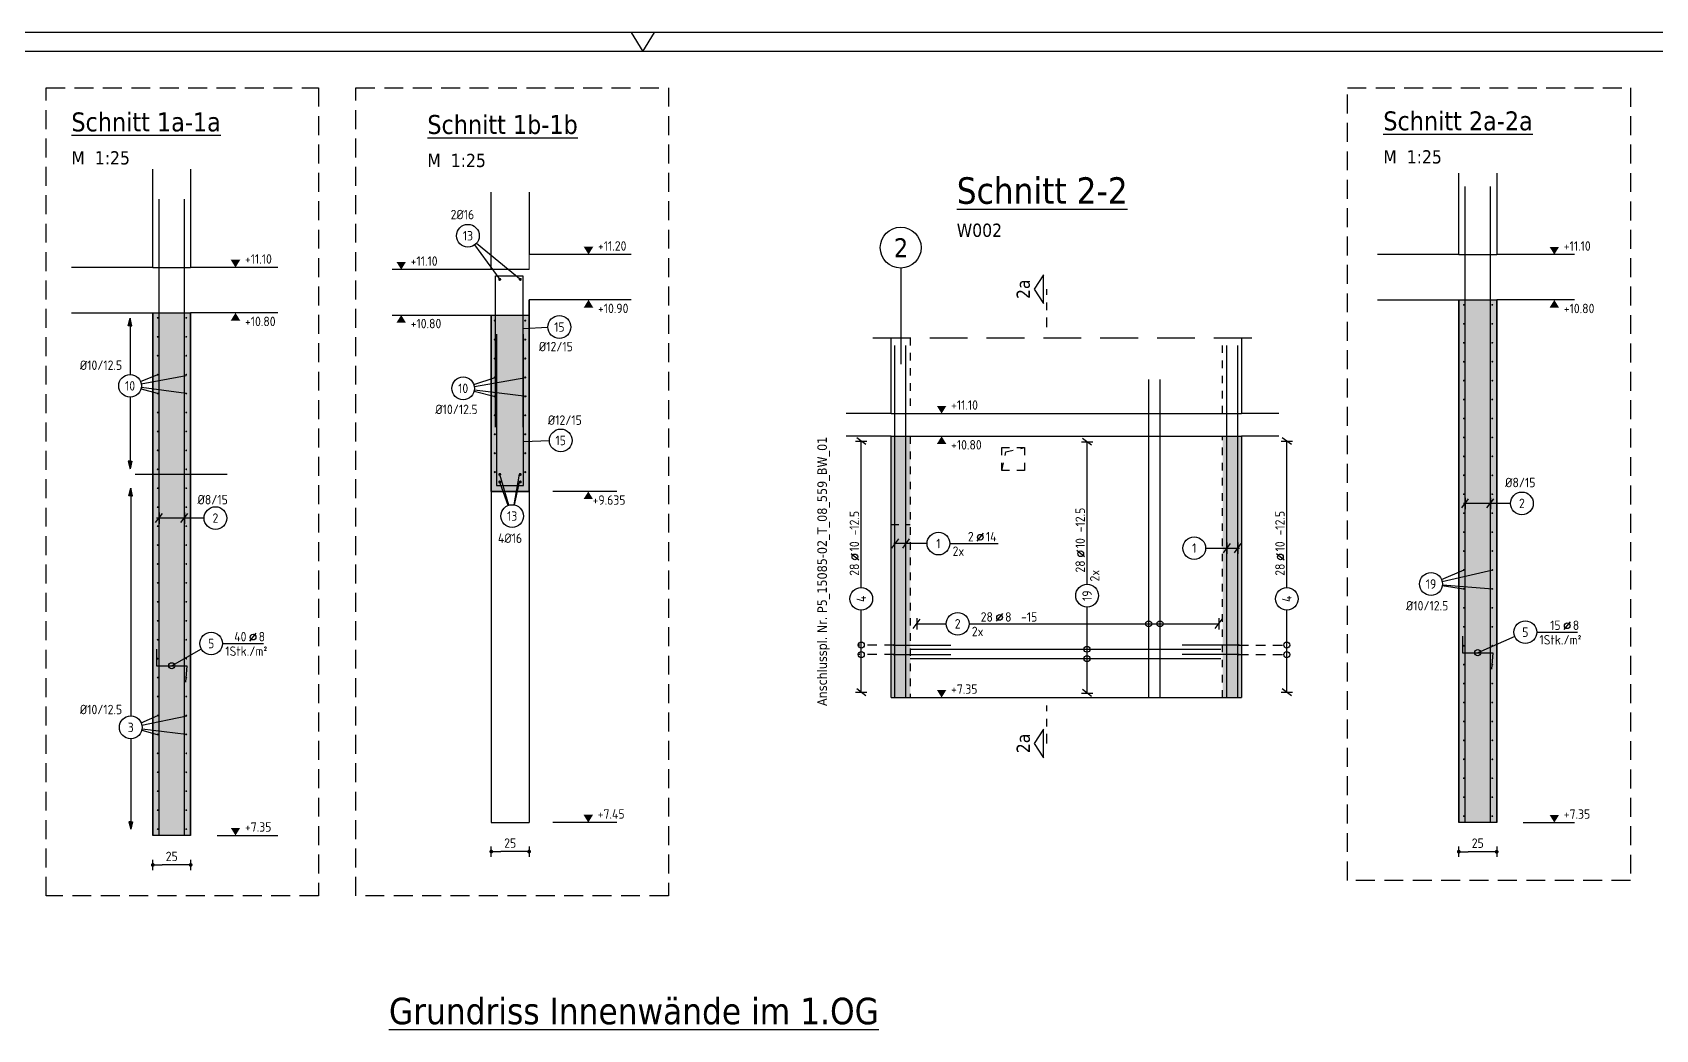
# Model space of a CAD drawing. Extents: x -17.6 to 69.1, y 0 to 29.7.
# Drawn here: x 17.72 to 39.15, y 16.54 to 29.7 of the extents above; entities that cross this region are included whole.
import ezdxf
from ezdxf.enums import TextEntityAlignment as Align

# ---------------------------------------------------------------- set-up
doc = ezdxf.new("R2010")
doc.units = 0
doc.header["$LTSCALE"] = 0.5
for name, pattern in [('AUSGEZOGEN', [1000.01, 1000, 0.01]), ('DASHDOTSMALL', [1.05, 0.5, -0.25, 0.05, -0.25]), ('DASHED', [0.75, 0.5, -0.25]), ('DASHEDX2', [1.5, 1, -0.5]), ('DOT', [0.175, 0.05, -0.125]), ('HIDDEN2', [0.187, 0.125, -0.062]), ('HIDDEN4', [0.12, 0.02, -0.1]), ('PUNKT', [0.175, 0.05, -0.125]), ('STRICHLINIE', [0.75, 0.5, -0.25]), ('STRICHPUNKT2', [0.55, 0.25, -0.125, 0.05, -0.125]), ('VERDECKT', [0.375, 0.25, -0.125])]:
    doc.linetypes.add(name, pattern=pattern)
for name, color, linetype in [('ACHSEN', 7, 'Continuous'), ('AFU', 7, 'Continuous'), ('BETON', 7, 'Continuous'), ('DETAIL', 7, 'Continuous'), ('DRUEBER', 7, 'Continuous'), ('grau_mittel', 7, 'Continuous'), ('HILFE', 7, 'Continuous'), ('koten', 7, 'Continuous'), ('MASSE', 7, 'Continuous'), ('OBJEKT', 7, 'Continuous'), ('RAHMEN', 7, 'Continuous'), ('RND', 7, 'Continuous'), ('RND-1', 7, 'Continuous'), ('SCHNITTE', 7, 'Continuous'), ('SFP_Achsen', 7, 'Continuous'), ('TEXT', 7, 'Continuous'), ('WBZ', 7, 'Continuous')]:
    doc.layers.add(name, color=color, linetype=linetype)
doc.layers.add('NOPLOT', color=7, linetype='Continuous', plot=False)
doc.styles.add('helv', font='tahoma.ttf')
doc.styles.add('txt', font='isocp.shx')
doc.linetypes.add('AFU_50K', pattern='A,0.15,["/",Standard,S=0.2,R=0,X=-0.01,Y=-0.1],0.07,["/",Standard,S=0.2,R=0,X=-0.01,Y=-0.1],0.15', length=0.37)
doc.linetypes.add('AFU_50L', pattern='A,0.75,["/",Standard,S=0.2,R=0,X=-0.01,Y=-0.1],0.07,["/",Standard,S=0.2,R=0,X=-0.01,Y=-0.1],0.75', length=1.57)
doc.dimstyles.new('DOT_I', dxfattribs={"dimscale": 0.5, "dimtxt": 0.25, "dimasz": 0.25, "dimexe": 0.1, "dimexo": 0.3, "dimgap": 0.1, "dimtad": 1, "dimdec": 3, "dimzin": 3, "dimtxsty": 'txt', "dimblk": 'DOT', "dimblk1": 'DOT', "dimblk2": 'DOT', "dimsah": 1, "dimcen": 0.1, "dimse1": 1, "dimse2": 1, "dimazin": 0, "dimtfac": 1, "dimtdec": 4, "dimtix": 1, "dimtmove": 2, "dimatfit": 3, "dimfxl": 0, "dimtvp": 1, "dimtolj": 1, "dimtzin": 0, "dimarcsym": 0})

# ---------------------------------------------------------------- blocks, each defined once
blk = doc.blocks.new('okrd_o')
at = {"layer": 'koten', "color": 7, "linetype": 'Continuous'}
blk.add_solid([(-0.125, 0.202), (0.125, 0.202), (0, 0)], dxfattribs=at)
at = {"layer": 'koten', "style": 'txt'}
blk.add_attdef('OKRD', (0.25, 0.1), '', height=0.25, dxfattribs=at)
blk = doc.blocks.new('okrd_u')
at = {"layer": 'koten', "color": 7, "linetype": 'Continuous'}
blk.add_solid([(-0.125, -0.202), (0.125, -0.202), (0, 0)], dxfattribs=at)
at = {"layer": 'koten', "style": 'txt'}
blk.add_attdef('OKRD', (0.25, -0.35), '', height=0.25, dxfattribs=at)
blk = doc.blocks.new('DOT')
at = {"layer": 'MASSE', "color": 7, "linetype": 'Continuous'}
for p, q in [((0, 0), (-1, 0)), ((0, 0.54), (0, -0.54))]:
    blk.add_line(p, q, dxfattribs=at)
at = {"layer": 'MASSE', "color": 7, "linetype": 'Continuous', "const_width": 0.2}
blk.add_lwpolyline([(-0.1, 0, 1), (0.1, 0, 1)], format="xyb", close=True, dxfattribs=at)
blk = doc.blocks.new('*D16')
at = {"layer": 'Defpoints', "color": 0, "linetype": 'AUSGEZOGEN', "transparency": 16777216}
for p in [(19.306, 18.709), (19.306, 18.709), (19.806, 18.709)]:
    blk.add_point(p, dxfattribs=at)
at = {"layer": 'MASSE', "color": 0, "linetype": 'AUSGEZOGEN', "lineweight": -2, "transparency": 16777216}
blk.add_line((19.681, 18.709), (19.431, 18.709), dxfattribs=at)
at = {"layer": 'MASSE', "color": 0, "linetype": 'AUSGEZOGEN', "lineweight": -2, "transparency": 16777216, "xscale": 0.125, "yscale": 0.125, "zscale": 0.125, "rotation": 180}
blk.add_blockref('DOT', (19.306, 18.709), dxfattribs=at)
at = {"layer": 'MASSE', "color": 0, "linetype": 'AUSGEZOGEN', "lineweight": -2, "transparency": 16777216, "xscale": 0.125, "yscale": 0.125, "zscale": 0.125}
blk.add_blockref('DOT', (19.806, 18.709), dxfattribs=at)
at = {"layer": 'MASSE', "color": 0, "linetype": 'AUSGEZOGEN', "transparency": 16777216, "insert": (19.556, 18.821), "char_height": 0.125, "attachment_point": 5, "style": 'txt'}
blk.add_mtext('\\A1;25', dxfattribs=at)
blk = doc.blocks.new('RND_LEI')
at = {"layer": 'RND', "color": 7, "linetype": 'Continuous'}
blk.add_line((1.022, 0.066), (1.19, 0.27), dxfattribs=at)
for centre, radius in [((0, 0), 0.3), ((1.106, 0.168), 0.075)]:
    blk.add_circle(centre, radius, dxfattribs=at)
at = {"layer": 'RND', "color": 7, "linetype": 'Continuous', "style": 'txt'}
blk.add_attdef('POSL', text='', height=0.25, dxfattribs=at).set_placement((0, 0), align=Align.MIDDLE)
blk.add_attdef('ANZ', text='', height=0.25, dxfattribs=at).set_placement((0.931, 0.057), align=Align.RIGHT)
for tag, p in [('DUM', (1.253, 0.057)), ('ABSTD', (1.674, 0.057)), ('POSTXT', (0.374, -0.327))]:
    blk.add_attdef(tag, p, '', height=0.25, dxfattribs=at)
blk = doc.blocks.new('Pfeillinie')
at = {"layer": 'TEXT', "linetype": 'Continuous'}
blk.add_hatch(color=7, dxfattribs=at).paths.add_polyline_path([(0, 0), (-0.8, 0.2), (-0.8, 0), (-0.8, -0.2)])
at = {"layer": 'TEXT', "color": 7, "linetype": 'Continuous'}
for p, q in [((-0.8, 0), (-0.8, 0.2)), ((-0.8, 0.2), (0, 0)), ((-0.8, 0), (-0.8, -0.2)), ((-0.8, -0.2), (0, 0))]:
    blk.add_line(p, q, dxfattribs=at)
blk = doc.blocks.new('RND_HIN')
at = {"layer": 'RND', "color": 7, "linetype": 'Continuous'}
blk.add_circle((0, 0), 0.3, dxfattribs=at)
at = {"layer": 'RND', "color": 7, "linetype": 'Continuous', "style": 'txt'}
blk.add_attdef('POSI', text='', height=0.25, dxfattribs=at).set_placement((0, 0), align=Align.MIDDLE)
blk = doc.blocks.new('lei_gre')
at = {"layer": 'RND', "color": 7, "linetype": 'Continuous'}
for p, q in [((-0.09, -0.12), (0.09, 0.12)), ((0, 0.15), (0, -0.15))]:
    blk.add_line(p, q, dxfattribs=at)
blk = doc.blocks.new('*D17')
at = {"layer": 'Defpoints', "color": 0, "linetype": 'AUSGEZOGEN', "transparency": 16777216}
for p in [(23.775, 18.885), (23.775, 18.885), (24.275, 18.885)]:
    blk.add_point(p, dxfattribs=at)
at = {"layer": 'MASSE', "color": 0, "linetype": 'AUSGEZOGEN', "lineweight": -2, "transparency": 16777216}
blk.add_line((24.15, 18.885), (23.9, 18.885), dxfattribs=at)
at = {"layer": 'MASSE', "color": 0, "linetype": 'AUSGEZOGEN', "lineweight": -2, "transparency": 16777216, "xscale": 0.125, "yscale": 0.125, "zscale": 0.125, "rotation": 180}
blk.add_blockref('DOT', (23.775, 18.885), dxfattribs=at)
at = {"layer": 'MASSE', "color": 0, "linetype": 'AUSGEZOGEN', "lineweight": -2, "transparency": 16777216, "xscale": 0.125, "yscale": 0.125, "zscale": 0.125}
blk.add_blockref('DOT', (24.275, 18.885), dxfattribs=at)
at = {"layer": 'MASSE', "color": 0, "linetype": 'AUSGEZOGEN', "transparency": 16777216, "insert": (24.025, 18.997), "char_height": 0.125, "attachment_point": 5, "style": 'txt'}
blk.add_mtext('\\A1;25', dxfattribs=at)
blk = doc.blocks.new('*D18')
at = {"layer": 'Defpoints', "color": 0, "linetype": 'AUSGEZOGEN', "transparency": 16777216}
for p in [(36.55, 18.883), (36.55, 18.883), (37.05, 18.883)]:
    blk.add_point(p, dxfattribs=at)
at = {"layer": 'MASSE', "color": 0, "linetype": 'AUSGEZOGEN', "lineweight": -2, "transparency": 16777216}
blk.add_line((36.925, 18.883), (36.675, 18.883), dxfattribs=at)
at = {"layer": 'MASSE', "color": 0, "linetype": 'AUSGEZOGEN', "lineweight": -2, "transparency": 16777216, "xscale": 0.125, "yscale": 0.125, "zscale": 0.125, "rotation": 180}
blk.add_blockref('DOT', (36.55, 18.883), dxfattribs=at)
at = {"layer": 'MASSE', "color": 0, "linetype": 'AUSGEZOGEN', "lineweight": -2, "transparency": 16777216, "xscale": 0.125, "yscale": 0.125, "zscale": 0.125}
blk.add_blockref('DOT', (37.05, 18.883), dxfattribs=at)
at = {"layer": 'MASSE', "color": 0, "linetype": 'AUSGEZOGEN', "transparency": 16777216, "insert": (36.8, 18.996), "char_height": 0.125, "attachment_point": 5, "style": 'txt'}
blk.add_mtext('\\A1;25', dxfattribs=at)
blk = doc.blocks.new('SCHN-2')
at = {"layer": 'SCHNITTE', "color": 6, "linetype": 'Continuous'}
blk.add_lwpolyline([(0.378, 0.088), (0, 0.34), (-0.378, 0.088)], close=True, dxfattribs=at)
at = {"layer": 'SCHNITTE', "color": 1, "linetype": 'DASHDOTSMALL', "style": 'helv'}
blk.add_attdef('SCHN-2', text='', height=0.35, dxfattribs=at).set_placement((0, 0.45), align=Align.CENTER)
blk = doc.blocks.new('A1-19-0')
at = {"layer": 'RAHMEN'}
blk.add_line((103.1, 59.4), (0, 59.4), dxfattribs=at)
at = {"layer": 'RAHMEN', "color": 7, "linetype": 'Continuous'}
for p, q in [((51.24, 59.4), (51.55, 58.9)), ((51.55, 58.9), (51.86, 59.4))]:
    blk.add_line(p, q, dxfattribs=at)
at = {"layer": 'RAHMEN', "color": 5}
blk.add_line((102.6, 58.9), (2, 58.9), dxfattribs=at)

msp = doc.modelspace()

# ---------------------------------------------------------------- hatches: boundary and pattern name
at = {"layer": 'grau_mittel'}
for points in [[(37.05, 26.168), (36.55, 26.168), (36.55, 19.268), (37.05, 19.268)], [(19.806, 25.997), (19.306, 25.997), (19.306, 19.097), (19.806, 19.097)], [(24.275, 25.969), (23.775, 25.969), (23.775, 23.639), (24.275, 23.639)]]:
    msp.add_hatch(color=61, dxfattribs=at).paths.add_polyline_path(points)
h = msp.add_hatch(color=61, dxfattribs=at)
h.paths.add_polyline_path([(33.431, 20.918), (33.681, 20.918), (33.681, 24.368), (33.431, 24.368)])
h.paths.add_polyline_path([(29.306, 24.368), (29.056, 24.368), (29.056, 23.203), (29.306, 23.203)])
h.paths.add_polyline_path([(29.056, 20.918), (29.306, 20.918), (29.306, 23.203), (29.056, 23.203)])

# ---------------------------------------------------------------- linework, layer by layer
at = {"layer": 'ACHSEN', "color": 140, "linetype": 'AUSGEZOGEN'}
msp.add_line((29.181, 26.589), (29.181, 25.321), dxfattribs=at)
at = {"layer": 'AFU', "color": 8, "linetype": 'AFU_50K'}
for p, q in [((19.306, 26.597), (19.806, 26.597)), ((36.55, 26.768), (37.05, 26.768)), ((36.55, 26.168), (37.05, 26.168)), ((19.306, 25.997), (19.806, 25.997)), ((23.775, 25.969), (24.275, 25.969)), ((19.806, 19.097), (19.306, 19.097)), ((23.775, 19.269), (24.275, 19.269)), ((37.05, 19.268), (36.55, 19.268))]:
    msp.add_line(p, q, dxfattribs=at)
at = {"layer": 'AFU', "color": 8, "linetype": 'AFU_50L'}
for p, q in [((29.056, 24.668), (33.681, 24.668)), ((29.056, 24.368), (33.681, 24.368)), ((29.056, 20.918), (33.681, 20.918))]:
    msp.add_line(p, q, dxfattribs=at)
at = {"layer": 'BETON', "color": 6, "linetype": 'AUSGEZOGEN'}
for p, q in [((19.306, 26.597), (19.306, 27.897)), ((19.806, 27.897), (19.806, 26.597)), ((36.55, 26.768), (36.55, 27.843)), ((37.05, 27.843), (37.05, 26.768)), ((25.62, 26.169), (24.275, 26.169)), ((35.475, 26.168), (36.55, 26.168)), ((38.076, 26.168), (37.05, 26.168)), ((18.231, 25.997), (19.306, 25.997)), ((20.955, 25.997), (19.806, 25.997)), ((22.468, 25.969), (23.775, 25.969)), ((29.056, 24.668), (28.463, 24.668)), ((34.175, 24.668), (33.681, 24.668)), ((29.056, 24.368), (28.463, 24.368)), ((34.175, 24.368), (33.681, 24.368))]:
    msp.add_line(p, q, dxfattribs=at)
at = {"layer": 'BETON', "color": 6, "linetype": 'AUSGEZOGEN', "lineweight": 25}
for p, q in [((19.306, 26.597), (18.231, 26.597)), ((20.955, 26.597), (19.806, 26.597)), ((25.62, 26.769), (24.275, 26.769)), ((36.55, 26.768), (35.475, 26.768)), ((38.076, 26.768), (37.05, 26.768)), ((24.275, 26.569), (22.468, 26.569))]:
    msp.add_line(p, q, dxfattribs=at)
at = {"layer": 'BETON', "color": 6, "linetype": 'AUSGEZOGEN', "lineweight": 13}
msp.add_line((24.275, 26.769), (24.275, 26.569), dxfattribs=at)
at = {"layer": 'BETON', "color": 6, "linetype": 'AUSGEZOGEN', "lineweight": 35}
for p, q in [((24.275, 26.169), (24.275, 23.639)), ((36.55, 26.168), (36.55, 19.268)), ((37.05, 26.168), (37.05, 19.268)), ((19.306, 25.997), (19.306, 19.097)), ((19.806, 25.997), (19.806, 19.097)), ((23.775, 25.969), (23.775, 23.639)), ((24.275, 23.639), (23.775, 23.639)), ((23.96, 23.639), (23.96, 23.639)), ((24.09, 23.639), (24.09, 23.639))]:
    msp.add_line(p, q, dxfattribs=at)
at = {"layer": 'BETON', "color": 6, "linetype": 'AUSGEZOGEN', "lineweight": -2}
for p, q in [((29.056, 24.668), (29.056, 25.669)), ((33.681, 25.669), (33.681, 24.668)), ((29.056, 20.918), (29.056, 24.368)), ((33.681, 24.368), (33.681, 20.918))]:
    msp.add_line(p, q, dxfattribs=at)
at = {"layer": 'DETAIL', "color": 102, "linetype": 'STRICHLINIE'}
for points in [[(17.898, 18.3), (17.898, 28.971), (21.494, 28.971), (21.494, 18.3)], [(21.989, 18.3), (21.989, 28.971), (26.113, 28.971), (26.113, 18.3)], [(35.078, 18.505), (35.078, 28.969), (38.817, 28.969), (38.817, 18.505)]]:
    msp.add_lwpolyline(points, close=True, dxfattribs=at)
at = {"layer": 'DRUEBER', "color": 7, "linetype": 'PUNKT', "lineweight": -2}
for p, q in [((29.306, 25.669), (29.306, 24.668)), ((33.431, 24.668), (33.431, 25.669)), ((29.306, 24.368), (29.306, 20.918)), ((33.431, 20.918), (33.431, 24.368))]:
    msp.add_line(p, q, dxfattribs=at)
at = {"layer": 'DRUEBER', "color": 7, "linetype": 'DOT'}
for p, q in [((29.306, 24.668), (33.431, 24.668)), ((29.306, 24.368), (33.431, 24.368))]:
    msp.add_line(p, q, dxfattribs=at)
at = {"layer": 'DRUEBER', "color": 7, "linetype": 'HIDDEN4', "lineweight": -2}
msp.add_line((29.056, 23.203), (29.306, 23.203), dxfattribs=at)
at = {"layer": 'HILFE', "color": 102, "linetype": 'DASHEDX2'}
msp.add_line((28.815, 25.669), (33.85, 25.669), dxfattribs=at)
at = {"layer": 'HILFE', "color": 102, "linetype": 'AUSGEZOGEN'}
for p, q in [((25.434, 23.639), (24.589, 23.639)), ((20.154, 19.097), (20.955, 19.097)), ((25.434, 19.269), (24.589, 19.269)), ((37.399, 19.268), (38.076, 19.268))]:
    msp.add_line(p, q, dxfattribs=at)
at = {"layer": 'NOPLOT', "color": 191, "linetype": 'AUSGEZOGEN'}
msp.add_line((19.072, 23.867), (20.287, 23.867), dxfattribs=at)
at = {"layer": 'OBJEKT', "color": 7, "linetype": 'AUSGEZOGEN'}
for p, q in [((23.775, 26.569), (23.775, 27.591)), ((24.275, 27.591), (24.275, 26.769)), ((23.775, 23.639), (23.775, 19.269)), ((24.275, 23.639), (24.275, 19.269))]:
    msp.add_line(p, q, dxfattribs=at)
at = {"layer": 'RND', "color": 102, "linetype": 'AUSGEZOGEN'}
for p, q in [((23.555, 26.895), (23.887, 26.44)), ((23.582, 26.92), (24.168, 26.436)), ((24.524, 25.804), (24.191, 25.789)), ((19.145, 25.091), (19.372, 25.184)), ((19.154, 25.061), (19.747, 25.169)), ((23.546, 25.05), (23.825, 25.146)), ((23.552, 25.027), (24.231, 25.146)), ((19.151, 24.996), (19.362, 24.939)), ((19.155, 25.015), (19.745, 24.939)), ((23.549, 24.963), (23.825, 24.892)), ((23.553, 24.983), (24.239, 24.9)), ((24.542, 24.308), (24.202, 24.296)), ((24.008, 23.459), (23.888, 23.864)), ((24.077, 23.463), (24.15, 23.866)), ((23.999, 23.456), (23.891, 23.747)), ((24.082, 23.462), (24.147, 23.762)), ((37.233, 23.482), (36.611, 23.482)), ((19.983, 23.288), (19.353, 23.288)), ((29.529, 22.952), (29.089, 22.952)), ((33.207, 22.891), (33.653, 22.891)), ((36.321, 22.477), (36.622, 22.603)), ((36.329, 22.452), (36.998, 22.603)), ((36.331, 22.396), (36.61, 22.353)), ((36.333, 22.407), (36.998, 22.353)), ((37.291, 21.723), (36.8, 21.511)), ((19.946, 21.559), (19.556, 21.339)), ((19.153, 20.586), (19.372, 20.682)), ((19.162, 20.556), (19.756, 20.678)), ((19.16, 20.486), (19.364, 20.431)), ((19.164, 20.507), (19.748, 20.435))]:
    msp.add_line(p, q, dxfattribs=at)
at = {"layer": 'RND', "color": 7, "linetype": 'AUSGEZOGEN'}
for p, q in [((28.66, 22.372), (28.66, 24.303)), ((31.642, 22.414), (31.642, 24.294)), ((34.279, 22.372), (34.279, 24.303)), ((29.829, 22.952), (30.469, 22.952)), ((31.642, 20.978), (31.642, 22.114)), ((28.66, 20.988), (28.66, 22.072)), ((29.392, 21.892), (29.783, 21.892)), ((30.083, 21.892), (33.38, 21.892)), ((34.279, 20.988), (34.279, 22.072)), ((37.578, 21.782), (38.118, 21.782)), ((20.227, 21.632), (20.767, 21.632))]:
    msp.add_line(p, q, dxfattribs=at)
at = {"layer": 'RND', "color": 102, "linetype": 'VERDECKT'}
for p, q in [((29.092, 21.611), (28.61, 21.611)), ((29.092, 21.486), (28.61, 21.486)), ((33.646, 21.611), (34.329, 21.611)), ((33.646, 21.486), (34.329, 21.486))]:
    msp.add_line(p, q, dxfattribs=at)
at = {"layer": 'RND', "color": 1, "linetype": 'AUSGEZOGEN'}
for points in [[(36.633, 19.268), (36.633, 27.668)], [(36.967, 19.268), (36.967, 27.668)], [(19.389, 19.097), (19.389, 27.497)], [(19.723, 19.097), (19.723, 27.497)], [(23.831, 24.487), (23.831, 26.487), (24.191, 26.487), (24.191, 24.487)], [(23.842, 25.718), (23.842, 23.718), (24.202, 23.718), (24.202, 25.718)], [(29.105, 20.918), (29.105, 25.568)], [(29.248, 20.918), (29.248, 25.568)], [(33.489, 20.918), (33.489, 25.568)], [(33.632, 20.918), (33.632, 25.568)], [(32.456, 20.918), (32.456, 25.118)], [(32.606, 20.918), (32.606, 25.118)], [(29.092, 21.611), (29.842, 21.611)], [(29.092, 21.486), (29.842, 21.486)], [(29.306, 21.557), (33.406, 21.557)], [(29.306, 21.432), (33.406, 21.432)], [(33.646, 21.611), (32.896, 21.611)], [(33.646, 21.486), (32.896, 21.486)]]:
    msp.add_lwpolyline(points, dxfattribs=at)
at = {"layer": 'RND', "color": 7, "linetype": 'AUSGEZOGEN'}
for points, const_width in [([(23.877, 26.44, 1), (23.897, 26.44, 1)], 0.02), ([(24.148, 26.44, 1), (24.168, 26.44, 1)], 0.02), ([(19.365, 25.932, 1), (19.377, 25.932, 1)], 0.012), ([(19.742, 25.932, 1), (19.754, 25.932, 1)], 0.012), ([(36.61, 26.103, 1), (36.622, 26.103, 1)], 0.012), ([(36.986, 26.103, 1), (36.998, 26.103, 1)], 0.012), ([(23.815, 25.895, 1), (23.829, 25.895, 1)], 0.014), ([(24.216, 25.895, 1), (24.23, 25.895, 1)], 0.014), ([(36.61, 25.853, 1), (36.622, 25.853, 1)], 0.012), ([(36.986, 25.853, 1), (36.998, 25.853, 1)], 0.012), ([(19.365, 25.682, 1), (19.377, 25.682, 1)], 0.012), ([(19.742, 25.682, 1), (19.754, 25.682, 1)], 0.012), ([(23.815, 25.645, 1), (23.829, 25.645, 1)], 0.014), ([(24.216, 25.645, 1), (24.23, 25.645, 1)], 0.014), ([(36.61, 25.603, 1), (36.622, 25.603, 1)], 0.012), ([(36.986, 25.603, 1), (36.998, 25.603, 1)], 0.012), ([(19.365, 25.432, 1), (19.377, 25.432, 1)], 0.012), ([(19.742, 25.432, 1), (19.754, 25.432, 1)], 0.012), ([(23.815, 25.395, 1), (23.829, 25.395, 1)], 0.014), ([(24.216, 25.395, 1), (24.23, 25.395, 1)], 0.014), ([(36.61, 25.353, 1), (36.622, 25.353, 1)], 0.012), ([(36.986, 25.353, 1), (36.998, 25.353, 1)], 0.012), ([(19.365, 25.182, 1), (19.377, 25.182, 1)], 0.012), ([(19.742, 25.182, 1), (19.754, 25.182, 1)], 0.012), ([(23.815, 25.145, 1), (23.829, 25.145, 1)], 0.014), ([(24.216, 25.145, 1), (24.23, 25.145, 1)], 0.014), ([(36.61, 25.103, 1), (36.622, 25.103, 1)], 0.012), ([(36.986, 25.103, 1), (36.998, 25.103, 1)], 0.012), ([(19.365, 24.932, 1), (19.377, 24.932, 1)], 0.012), ([(19.742, 24.932, 1), (19.754, 24.932, 1)], 0.012), ([(23.815, 24.895, 1), (23.829, 24.895, 1)], 0.014), ([(24.216, 24.895, 1), (24.23, 24.895, 1)], 0.014), ([(36.61, 24.853, 1), (36.622, 24.853, 1)], 0.012), ([(36.986, 24.853, 1), (36.998, 24.853, 1)], 0.012), ([(19.365, 24.682, 1), (19.377, 24.682, 1)], 0.012), ([(19.742, 24.682, 1), (19.754, 24.682, 1)], 0.012), ([(23.815, 24.645, 1), (23.829, 24.645, 1)], 0.014), ([(24.216, 24.645, 1), (24.23, 24.645, 1)], 0.014), ([(19.365, 24.432, 1), (19.377, 24.432, 1)], 0.012), ([(19.742, 24.432, 1), (19.754, 24.432, 1)], 0.012), ([(36.61, 24.603, 1), (36.622, 24.603, 1)], 0.012), ([(36.986, 24.603, 1), (36.998, 24.603, 1)], 0.012), ([(23.815, 24.395, 1), (23.829, 24.395, 1)], 0.014), ([(24.216, 24.395, 1), (24.23, 24.395, 1)], 0.014), ([(36.61, 24.353, 1), (36.622, 24.353, 1)], 0.012), ([(36.986, 24.353, 1), (36.998, 24.353, 1)], 0.012), ([(19.365, 24.182, 1), (19.377, 24.182, 1)], 0.012), ([(19.742, 24.182, 1), (19.754, 24.182, 1)], 0.012), ([(23.815, 24.145, 1), (23.829, 24.145, 1)], 0.014), ([(24.216, 24.145, 1), (24.23, 24.145, 1)], 0.014), ([(36.61, 24.103, 1), (36.622, 24.103, 1)], 0.012), ([(36.986, 24.103, 1), (36.998, 24.103, 1)], 0.012), ([(19.365, 23.932, 1), (19.377, 23.932, 1)], 0.012), ([(19.742, 23.932, 1), (19.754, 23.932, 1)], 0.012), ([(23.815, 23.895, 1), (23.829, 23.895, 1)], 0.014), ([(23.877, 23.865, 1), (23.897, 23.865, 1)], 0.02), ([(24.148, 23.865, 1), (24.168, 23.865, 1)], 0.02), ([(24.216, 23.895, 1), (24.23, 23.895, 1)], 0.014), ([(36.61, 23.853, 1), (36.622, 23.853, 1)], 0.012), ([(36.986, 23.853, 1), (36.998, 23.853, 1)], 0.012), ([(19.365, 23.682, 1), (19.377, 23.682, 1)], 0.012), ([(19.742, 23.682, 1), (19.754, 23.682, 1)], 0.012), ([(23.877, 23.765, 1), (23.897, 23.765, 1)], 0.02), ([(24.148, 23.765, 1), (24.168, 23.765, 1)], 0.02), ([(36.61, 23.603, 1), (36.622, 23.603, 1)], 0.012), ([(36.986, 23.603, 1), (36.998, 23.603, 1)], 0.012), ([(19.365, 23.432, 1), (19.377, 23.432, 1)], 0.012), ([(19.742, 23.432, 1), (19.754, 23.432, 1)], 0.012), ([(36.61, 23.353, 1), (36.622, 23.353, 1)], 0.012), ([(36.986, 23.353, 1), (36.998, 23.353, 1)], 0.012), ([(19.365, 23.182, 1), (19.377, 23.182, 1)], 0.012), ([(19.742, 23.182, 1), (19.754, 23.182, 1)], 0.012), ([(19.365, 22.932, 1), (19.377, 22.932, 1)], 0.012), ([(19.742, 22.932, 1), (19.754, 22.932, 1)], 0.012), ([(36.61, 23.103, 1), (36.622, 23.103, 1)], 0.012), ([(36.986, 23.103, 1), (36.998, 23.103, 1)], 0.012), ([(36.61, 22.853, 1), (36.622, 22.853, 1)], 0.012), ([(36.986, 22.853, 1), (36.998, 22.853, 1)], 0.012), ([(19.365, 22.682, 1), (19.377, 22.682, 1)], 0.012), ([(19.742, 22.682, 1), (19.754, 22.682, 1)], 0.012), ([(36.61, 22.603, 1), (36.622, 22.603, 1)], 0.012), ([(36.986, 22.603, 1), (36.998, 22.603, 1)], 0.012), ([(19.365, 22.432, 1), (19.377, 22.432, 1)], 0.012), ([(19.742, 22.432, 1), (19.754, 22.432, 1)], 0.012), ([(36.61, 22.353, 1), (36.622, 22.353, 1)], 0.012), ([(36.986, 22.353, 1), (36.998, 22.353, 1)], 0.012), ([(19.365, 22.182, 1), (19.377, 22.182, 1)], 0.012), ([(19.742, 22.182, 1), (19.754, 22.182, 1)], 0.012), ([(36.61, 22.103, 1), (36.622, 22.103, 1)], 0.012), ([(36.986, 22.103, 1), (36.998, 22.103, 1)], 0.012), ([(19.365, 21.932, 1), (19.377, 21.932, 1)], 0.012), ([(19.742, 21.932, 1), (19.754, 21.932, 1)], 0.012), ([(36.61, 21.853, 1), (36.622, 21.853, 1)], 0.012), ([(36.986, 21.853, 1), (36.998, 21.853, 1)], 0.012), ([(19.365, 21.682, 1), (19.377, 21.682, 1)], 0.012), ([(19.742, 21.682, 1), (19.754, 21.682, 1)], 0.012), ([(19.365, 21.432, 1), (19.377, 21.432, 1)], 0.012), ([(19.742, 21.432, 1), (19.754, 21.432, 1)], 0.012), ([(29.085, 21.611, 1), (29.098, 21.611, 1)], 0.0125), ([(29.085, 21.486, 1), (29.098, 21.486, 1)], 0.0125), ([(33.652, 21.611, -1), (33.639, 21.611, -1)], 0.0125), ([(33.652, 21.486, -1), (33.639, 21.486, -1)], 0.0125), ([(36.61, 21.603, 1), (36.622, 21.603, 1)], 0.012), ([(36.986, 21.603, 1), (36.998, 21.603, 1)], 0.012), ([(36.61, 21.353, 1), (36.622, 21.353, 1)], 0.012), ([(36.986, 21.353, 1), (36.998, 21.353, 1)], 0.012), ([(19.365, 21.182, 1), (19.377, 21.182, 1)], 0.012), ([(19.742, 21.182, 1), (19.754, 21.182, 1)], 0.012), ([(36.61, 21.103, 1), (36.622, 21.103, 1)], 0.012), ([(36.986, 21.103, 1), (36.998, 21.103, 1)], 0.012), ([(19.365, 20.932, 1), (19.377, 20.932, 1)], 0.012), ([(19.742, 20.932, 1), (19.754, 20.932, 1)], 0.012), ([(36.61, 20.853, 1), (36.622, 20.853, 1)], 0.012), ([(36.986, 20.853, 1), (36.998, 20.853, 1)], 0.012), ([(19.365, 20.682, 1), (19.377, 20.682, 1)], 0.012), ([(19.742, 20.682, 1), (19.754, 20.682, 1)], 0.012), ([(36.61, 20.603, 1), (36.622, 20.603, 1)], 0.012), ([(36.986, 20.603, 1), (36.998, 20.603, 1)], 0.012), ([(19.365, 20.432, 1), (19.377, 20.432, 1)], 0.012), ([(19.742, 20.432, 1), (19.754, 20.432, 1)], 0.012), ([(36.61, 20.353, 1), (36.622, 20.353, 1)], 0.012), ([(36.986, 20.353, 1), (36.998, 20.353, 1)], 0.012), ([(19.365, 20.182, 1), (19.377, 20.182, 1)], 0.012), ([(19.742, 20.182, 1), (19.754, 20.182, 1)], 0.012), ([(19.365, 19.932, 1), (19.377, 19.932, 1)], 0.012), ([(19.742, 19.932, 1), (19.754, 19.932, 1)], 0.012), ([(36.61, 20.103, 1), (36.622, 20.103, 1)], 0.012), ([(36.986, 20.103, 1), (36.998, 20.103, 1)], 0.012), ([(36.61, 19.853, 1), (36.622, 19.853, 1)], 0.012), ([(36.986, 19.853, 1), (36.998, 19.853, 1)], 0.012), ([(19.365, 19.682, 1), (19.377, 19.682, 1)], 0.012), ([(19.742, 19.682, 1), (19.754, 19.682, 1)], 0.012), ([(36.61, 19.603, 1), (36.622, 19.603, 1)], 0.012), ([(36.986, 19.603, 1), (36.998, 19.603, 1)], 0.012), ([(19.365, 19.432, 1), (19.377, 19.432, 1)], 0.012), ([(19.742, 19.432, 1), (19.754, 19.432, 1)], 0.012), ([(36.61, 19.353, 1), (36.622, 19.353, 1)], 0.012), ([(36.986, 19.353, 1), (36.998, 19.353, 1)], 0.012), ([(19.365, 19.182, 1), (19.377, 19.182, 1)], 0.012), ([(19.742, 19.182, 1), (19.754, 19.182, 1)], 0.012)]:
    msp.add_lwpolyline(points, format="xyb", close=True, dxfattribs=dict(at, const_width=const_width))
at = {"layer": 'RND', "color": 102, "linetype": 'AUSGEZOGEN'}
for points in [[(19.006, 25.926), (19.006, 25.184)], [(19.006, 24.884), (19.006, 23.939)], [(19.015, 23.681), (19.015, 20.675)], [(19.015, 20.375), (19.015, 19.179)]]:
    msp.add_lwpolyline(points, dxfattribs=at)
at = {"layer": 'RND', "color": 7, "linetype": 'AUSGEZOGEN'}
for centre in [(32.456, 21.892), (32.606, 21.892), (28.66, 21.611), (34.279, 21.611), (28.66, 21.486), (31.642, 21.557), (31.642, 21.432), (34.279, 21.486), (36.8, 21.511), (19.556, 21.339)]:
    msp.add_circle(centre, 0.04, dxfattribs=at)
at = {"layer": 'RND-1', "color": 1, "linetype": 'AUSGEZOGEN'}
for points in [[(36.6, 21.731), (36.6, 21.511), (37, 21.511), (36.981, 21.292)], [(19.356, 21.559), (19.356, 21.339), (19.756, 21.339), (19.737, 21.12)]]:
    msp.add_lwpolyline(points, dxfattribs=at)
at = {"layer": 'SCHNITTE', "color": 6, "linetype": 'STRICHPUNKT2'}
for p, q in [((31.111, 25.81), (31.111, 26.31)), ((31.111, 20.313), (31.111, 20.813))]:
    msp.add_line(p, q, dxfattribs=at)
at = {"layer": 'SFP_Achsen', "color": 7, "linetype": 'AUSGEZOGEN'}
msp.add_circle((29.181, 26.859), 0.27, dxfattribs=at)
at = {"layer": 'WBZ', "color": 102, "linetype": 'HIDDEN2'}
for p, q in [((30.57, 24.164), (30.816, 24.218)), ((30.516, 23.918), (30.57, 24.164))]:
    msp.add_line(p, q, dxfattribs=at)
msp.add_lwpolyline([(30.816, 24.218), (30.816, 23.918), (30.516, 23.918), (30.516, 24.218)], close=True, dxfattribs=at)

# ---------------------------------------------------------------- block references
at = {"layer": 'koten', "color": 7, "linetype": 'DASHED', "xscale": 0.5, "yscale": 0.5, "zscale": 0.5}
for p, values in [((25.059, 26.769), {'OKRD': '+11.20'}), ((37.811, 26.768), {'OKRD': '+11.10'}), ((20.398, 26.597), {'OKRD': '+11.10'}), ((22.586, 26.569), {'OKRD': '+11.10'})]:
    msp.add_blockref('okrd_o', p, dxfattribs=at).add_auto_attribs(values)
at = {"layer": 'koten', "color": 7, "linetype": 'AUSGEZOGEN', "xscale": 0.5, "yscale": 0.5, "zscale": 0.5}
for name, p, values in [('okrd_u', (25.059, 26.169), {'OKRD': '+10.90'}), ('okrd_u', (37.811, 26.168), {'OKRD': '+10.80'}), ('okrd_u', (20.398, 25.997), {'OKRD': '+10.80'}), ('okrd_u', (22.586, 25.969), {'OKRD': '+10.80'}), ('okrd_o', (25.056, 19.269), {'OKRD': '+7.45'})]:
    msp.add_blockref(name, p, dxfattribs=at).add_auto_attribs(values)
at = {"layer": 'koten', "color": 6, "linetype": 'AUSGEZOGEN', "xscale": 0.5, "yscale": 0.5, "zscale": 0.5}
for name, p, values in [('okrd_o', (29.721, 24.668), {'OKRD': '+11.10'}), ('okrd_u', (29.721, 24.368), {'OKRD': '+10.80'})]:
    msp.add_blockref(name, p, dxfattribs=at).add_auto_attribs(values)
at = {"layer": 'koten', "color": 7, "linetype": 'AUSGEZOGEN'}
ref = msp.add_blockref('okrd_u', (25.056, 23.639), dxfattribs=dict(at, xscale=0.5, yscale=0.5, zscale=0.5))
ref.add_attrib('OKRD', '+9.635', (25.113, 23.464), dxfattribs={"height": 0.125, "style": 'txt'})
ref = msp.add_blockref('okrd_o', (29.721, 20.918), dxfattribs=dict(at, xscale=0.5, yscale=0.5, zscale=0.5))
ref.add_attrib('OKRD', '+7.35', (29.846, 20.968), dxfattribs={"layer": '0', "color": 0, "linetype": 'ByBlock', "height": 0.125, "style": 'txt'})
ref = msp.add_blockref('okrd_o', (37.811, 19.268), dxfattribs=dict(at, xscale=0.5, yscale=0.5, zscale=0.5))
ref.add_attrib('OKRD', '+7.35', (37.936, 19.318), dxfattribs={"layer": '0', "color": 0, "linetype": 'ByBlock', "height": 0.125, "style": 'txt'})
ref = msp.add_blockref('okrd_o', (20.398, 19.097), dxfattribs=dict(at, xscale=0.5, yscale=0.5, zscale=0.5))
ref.add_attrib('OKRD', '+7.35', (20.523, 19.147), dxfattribs={"layer": '0', "color": 0, "linetype": 'ByBlock', "height": 0.125, "style": 'txt'})
at = {"layer": 'RAHMEN', "color": 7, "linetype": 'AUSGEZOGEN', "xscale": 0.5, "yscale": 0.5, "zscale": 0.5}
msp.add_blockref('A1-19-0', (0, 0), dxfattribs=at)
at = {"layer": 'RND', "color": 7, "linetype": 'AUSGEZOGEN', "xscale": 0.5, "yscale": 0.5, "zscale": 0.5}
for name, p, values in [('RND_HIN', (23.467, 27.016), {'POSI': '13'}), ('RND_HIN', (24.674, 25.811), {'POSI': '15'}), ('RND_HIN', (19.006, 25.034), {'POSI': '10'}), ('RND_HIN', (23.404, 25.001), {'POSI': '10'}), ('RND_HIN', (24.692, 24.313), {'POSI': '15'}), ('RND_HIN', (37.383, 23.482), {'POSI': '2'}), ('RND_HIN', (20.133, 23.288), {'POSI': '2'}), ('RND_HIN', (24.051, 23.315), {'POSI': '13'}), ('RND_LEI', (29.679, 22.952), {'POSL': '1', 'DUM': '14', 'ANZ': '2', 'POSTXT': '2x'}), ('RND_HIN', (33.057, 22.891), {'POSI': '1'}), ('RND_HIN', (36.183, 22.418), {'POSI': '19'}), ('RND_LEI', (29.933, 21.892), {'POSL': '2', 'DUM': '8', 'ANZ': '28', 'ABSTD': '-15', 'POSTXT': '2x'}), ('RND_LEI', (37.428, 21.782), {'POSL': '5', 'DUM': '8', 'ANZ': '15', 'POSTXT': '1Stk./m²'}), ('RND_LEI', (20.077, 21.632), {'POSL': '5', 'DUM': '8', 'ANZ': '40', 'POSTXT': '1Stk./m²'}), ('RND_HIN', (19.015, 20.525), {'POSI': '3'})]:
    msp.add_blockref(name, p, dxfattribs=at).add_auto_attribs(values)
at = {"layer": 'RND', "color": 102, "linetype": 'AUSGEZOGEN'}
for name, p, xscale, yscale, zscale, rotation in [('Pfeillinie', (19.006, 25.926), 0.125, 0.125, 0.125, 90), ('Pfeillinie', (19.006, 23.939), 0.125, 0.125, 0.125, 270), ('Pfeillinie', (19.015, 23.681), 0.125, 0.125, 0.125, 90), ('lei_gre', (29.105, 22.952), 0.5, 0.5, 0.5, 180), ('lei_gre', (29.248, 22.952), 0.5, 0.5, 0.5, 180), ('Pfeillinie', (19.015, 19.179), 0.125, 0.125, 0.125, 270)]:
    msp.add_blockref(name, p, dxfattribs=dict(at, xscale=xscale, yscale=yscale, zscale=zscale, rotation=rotation))
at = {"layer": 'RND', "color": 7, "linetype": 'AUSGEZOGEN', "xscale": 0.5, "yscale": 0.5, "zscale": 0.5, "rotation": 90}
for p in [(28.66, 24.303), (31.642, 24.294), (34.279, 24.303), (28.66, 20.988), (31.642, 20.978), (34.279, 20.988)]:
    msp.add_blockref('lei_gre', p, dxfattribs=at)
at = {"layer": 'RND', "color": 7, "linetype": 'AUSGEZOGEN', "xscale": 0.5, "yscale": 0.5, "zscale": 0.5}
for p in [(19.389, 23.288), (19.723, 23.288), (36.633, 23.482), (36.967, 23.482), (33.489, 22.891), (33.632, 22.891), (29.392, 21.892), (33.38, 21.892)]:
    msp.add_blockref('lei_gre', p, dxfattribs=at)
at = {"layer": 'RND', "color": 7, "linetype": 'AUSGEZOGEN', "xscale": 0.5, "yscale": 0.5, "zscale": 0.5, "rotation": 90}
for p, values in [((28.66, 22.222), {'POSL': '4', 'DUM': '10', 'ANZ': '28', 'ABSTD': '-12.5'}), ((31.642, 22.264), {'POSL': '19', 'DUM': '10', 'ANZ': '28', 'ABSTD': '-12.5', 'POSTXT': '2x'}), ((34.279, 22.222), {'POSL': '4', 'DUM': '10', 'ANZ': '28', 'ABSTD': '-12.5'})]:
    msp.add_blockref('RND_LEI', p, dxfattribs=at).add_auto_attribs(values)
at = {"layer": 'SCHNITTE', "color": 6, "linetype": 'STRICHPUNKT2', "xscale": 0.5, "yscale": 0.5, "zscale": 0.5, "rotation": 90}
for p in [(31.111, 26.31), (31.111, 20.313)]:
    msp.add_blockref('SCHN-2', p, dxfattribs=at).add_auto_attribs({'SCHN-2': '2a'})

# ---------------------------------------------------------------- texts
at = {"layer": 'SFP_Achsen', "color": 6, "linetype": 'AUSGEZOGEN', "style": 'helv'}
msp.add_text('2', height=0.25, dxfattribs=at).set_placement((29.091, 26.733))
at = {"layer": 'TEXT', "color": 6, "linetype": 'AUSGEZOGEN', "style": 'helv'}
for s, p in [('%%uSchnitt 1a-1a', (18.231, 28.394)), ('%%uSchnitt 1b-1b', (22.931, 28.36)), ('%%uSchnitt 2a-2a', (35.553, 28.408))]:
    msp.add_text(s, height=0.25, dxfattribs=at).set_placement(p)
at = {"layer": 'TEXT', "color": 1, "linetype": 'AUSGEZOGEN', "style": 'helv'}
for s, p in [('M  1:25', (18.231, 27.957)), ('M  1:25', (22.931, 27.923)), ('M  1:25', (35.553, 27.97)), ('W002', (29.921, 27.001))]:
    msp.add_text(s, height=0.175, dxfattribs=at).set_placement(p)
at = {"layer": 'TEXT', "color": 5, "linetype": 'AUSGEZOGEN', "style": 'helv'}
for s, p in [('%%USchnitt 2-2', (29.921, 27.438)), ('%%UGrundriss Innenwände im 1.OG%%U ', (22.424, 16.605))]:
    msp.add_text(s, height=0.35, dxfattribs=at).set_placement(p)
at = {"layer": 'TEXT', "color": 7, "linetype": 'AUSGEZOGEN', "style": 'txt'}
for s, p in [('2%%C16', (23.238, 27.233)), ('%%C12/15', (24.404, 25.49)), ('%%C10/12.5', (18.343, 25.244)), ('%%C10/12.5', (23.036, 24.661)), ('%%C12/15', (24.522, 24.519)), ('%%C8/15', (37.161, 23.695)), ('%%C8/15', (19.896, 23.469)), ('4%%C16', (23.863, 22.96)), ('%%C10/12.5', (35.852, 22.068)), ('%%C10/12.5', (18.343, 20.698))]:
    msp.add_text(s, height=0.125, dxfattribs=at).set_placement(p)
at = {"layer": 'TEXT', "color": 7, "linetype": 'AUSGEZOGEN', "style": 'helv'}
msp.add_text('Anschlusspl. Nr. P5_15085-02_T_08_559_BW_01', height=0.125, rotation=90, dxfattribs=at).set_placement((28.206, 20.807))

# ---------------------------------------------------------------- dimensions: what is measured, and where the dimension line sits
at = {"layer": 'MASSE', "color": 7, "linetype": 'AUSGEZOGEN'}
for base, p1, p2, picture, middle in [((23.775, 18.885), (24.275, 18.885), (23.775, 18.885), '*D17', (24.025, 18.997)), ((36.55, 18.883), (37.05, 18.883), (36.55, 18.883), '*D18', (36.8, 18.996)), ((19.306, 18.709), (19.806, 18.709), (19.306, 18.709), '*D16', (19.556, 18.821))]:
    dim = msp.add_linear_dim(base=base, p1=p1, p2=p2, dimstyle='DOT_I', override={"dimdec": 0, "dimlfac": 50}, dxfattribs=at)
    dim.commit()
    dim.dimension.update_dxf_attribs({"geometry": picture, "text_midpoint": middle})

doc.saveas('drawing.dxf')
